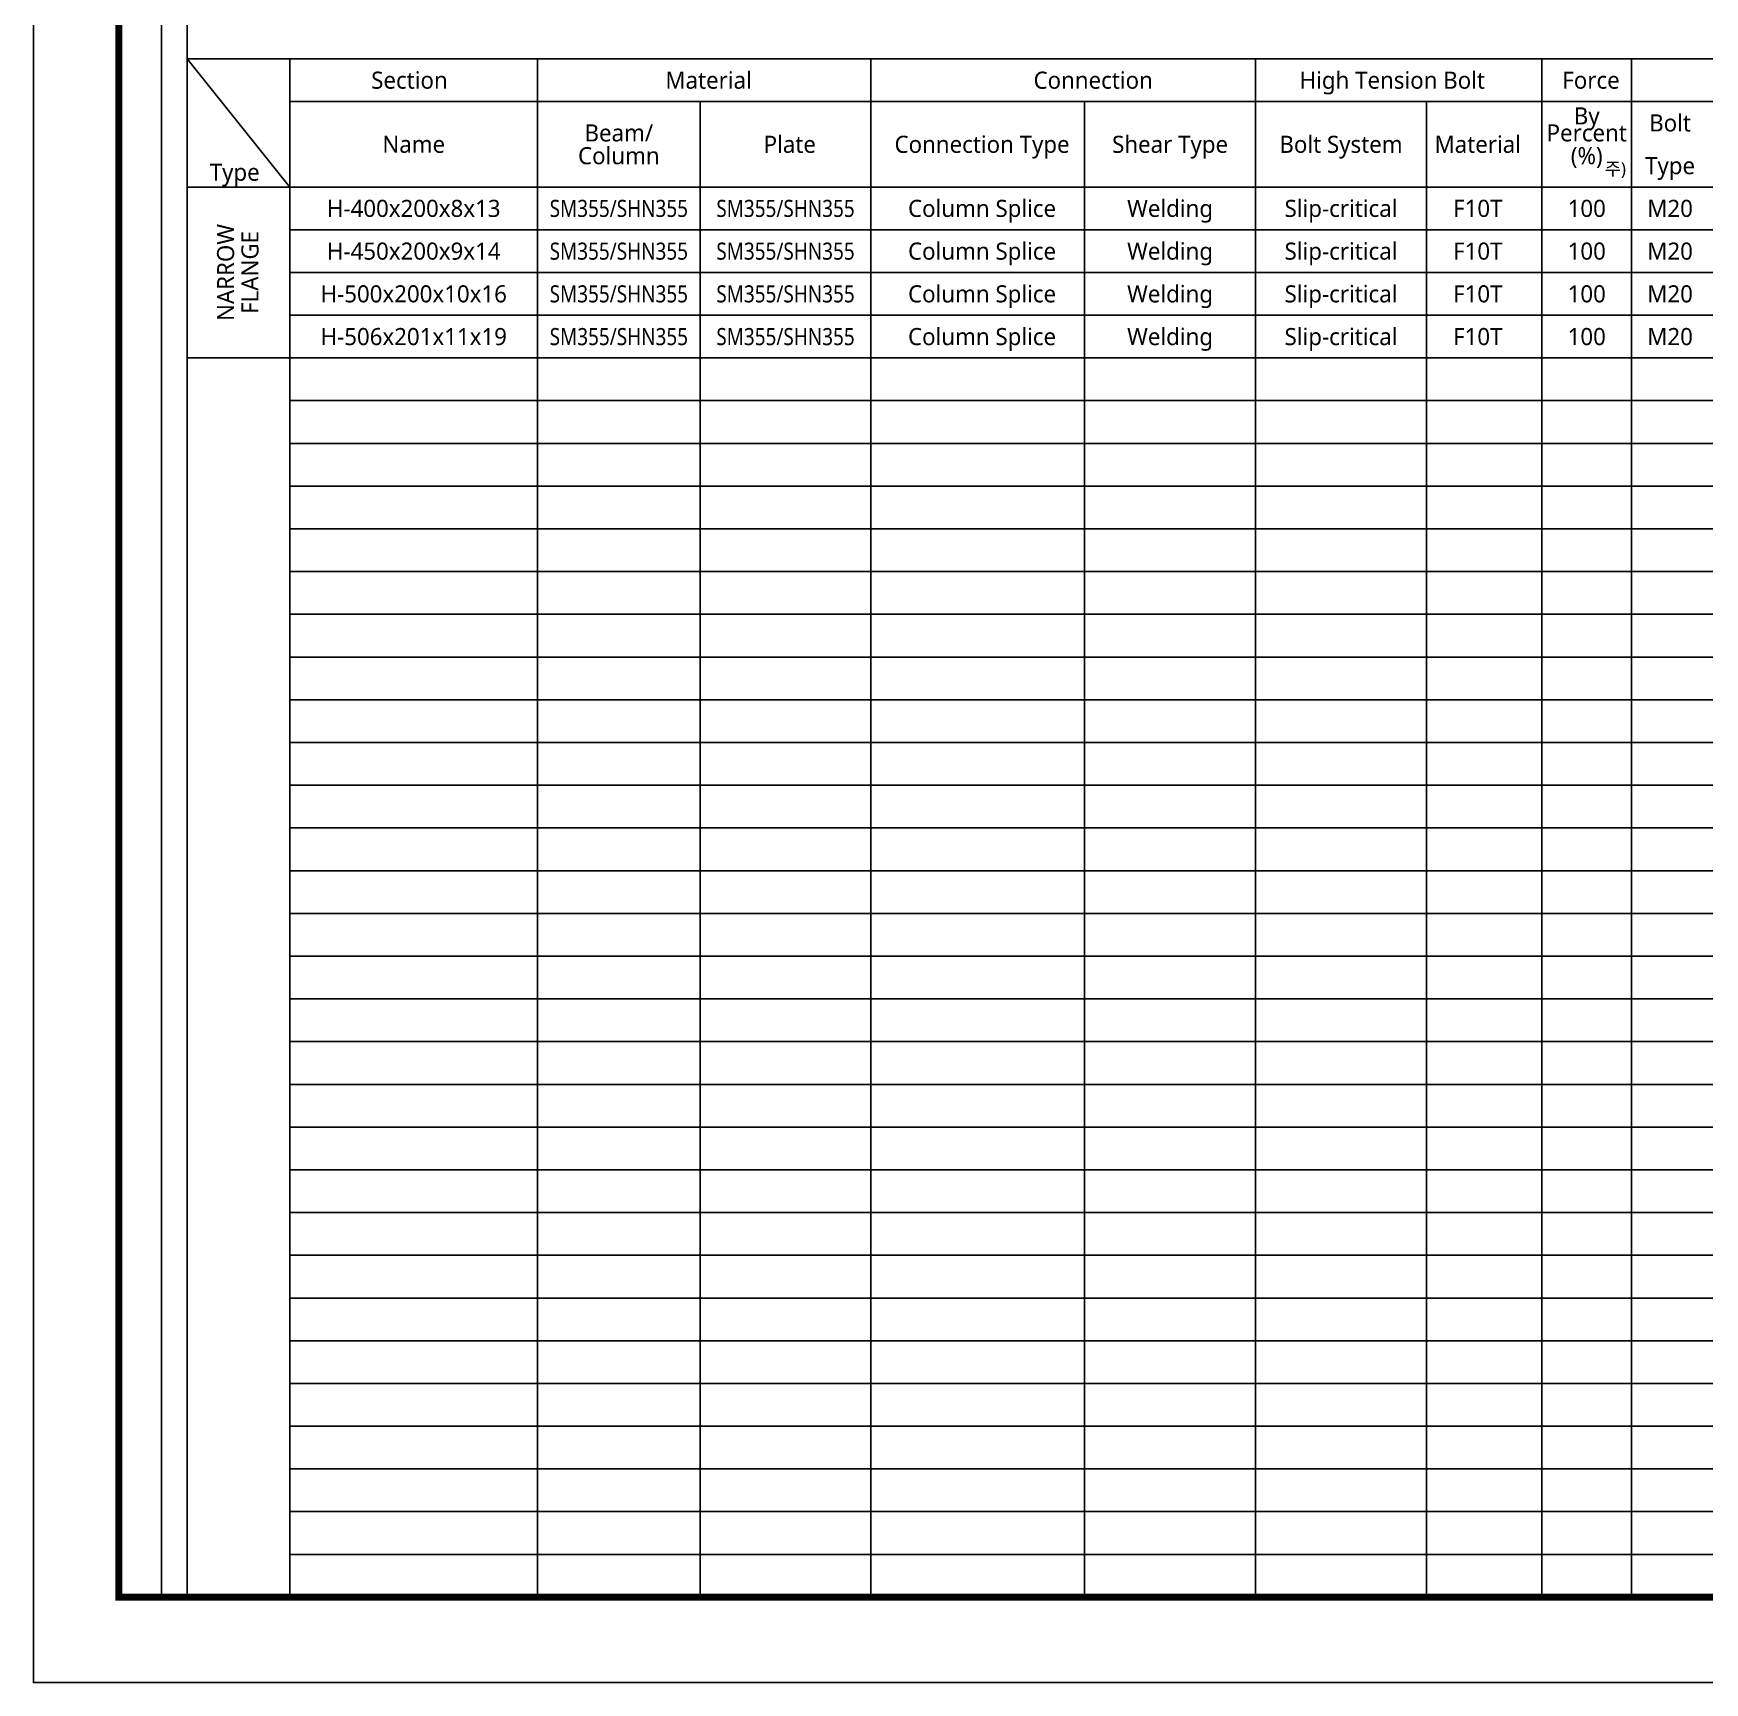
# Model space of a CAD drawing. Header units: millimetres. Extents: x 286090 to 357205, y -16350 to 13350.
# Drawn here: x 315205 to 334759, y -16350 to 2947 of the extents above; entities that cross this region are included whole.
import ezdxf
from ezdxf.enums import TextEntityAlignment as Align

# ---------------------------------------------------------------- set-up
doc = ezdxf.new("R2010")
doc.units = ezdxf.units.MM
doc.header["$LTSCALE"] = 100
doc.layers.add('DEFPOINT', color=144, linetype='Continuous', plot=False)
doc.layers.add('NOPLOT1', color=171, linetype='Continuous', plot=False)
for name, color, linetype in [('OMM-000-FORM', 7, 'Continuous'), ('OMM-020-NOTE', 7, 'Continuous'), ('OMM-030-DIM', 7, 'Continuous')]:
    doc.layers.add(name, color=color, linetype=linetype)
doc.styles.add('OMM', font='malgun.ttf')

# ---------------------------------------------------------------- blocks, each defined once
blk = doc.blocks.new('XR_FORM')
at = {"layer": 'DEFPOINT'}
blk.add_lwpolyline([(0, 297), (420, 297), (420, 0), (0, 0)], close=True, dxfattribs=at)
at = {"layer": 'OMM-000-FORM', "const_width": 0.8}
blk.add_lwpolyline([(410, 10), (10, 10), (10, 287), (410, 287)], close=True, dxfattribs=at)

msp = doc.modelspace()

# ---------------------------------------------------------------- linework, layer by layer
at = {"layer": 'NOPLOT1'}
for p, q in [((316704.7, 11149.9, -60), (316704.7, -15350.1, -60)), ((317004.7, 11149.9, -60), (317004.7, -15350.1, -60))]:
    msp.add_line(p, q, dxfattribs=at)
at = {"layer": 'OMM-030-DIM'}
for p, q in [((317004.7, 2649.8, -60), (351904.7, 2649.8, -60)), ((317004.7, 2649.8, -60), (317004.7, -15350.1, -60)), ((318204.7, 1149.8, -60), (317004.7, 2649.8, -60)), ((318204.7, 2649.8, -60), (318204.7, -15350.1, -60)), ((321104.7, 2649.8, -60), (321104.7, -15350.1, -60)), ((325004.7, 2649.5, -60), (325004.7, -15350.1, -60)), ((329504.7, 2649.5, -60), (329504.7, -15350.1, -60)), ((332854.7, 2649.8, -60), (332854.7, -15350.1, -60)), ((333904.7, 2649.8, -60), (333904.7, -15350.1, -60)), ((318204.7, 2149.8, -60), (351904.7, 2149.8, -60)), ((323004.7, 2149.5, -60), (323004.7, -15350.1, -60)), ((327504.7, 2149.5, -60), (327504.7, -15350.1, -60)), ((331504.7, 2149.8, -60), (331504.7, -15350.1, -60)), ((317004.7, 1149.8, -60), (351904.7, 1149.8, -60)), ((318204.7, 649.8, -60), (351904.7, 649.8, -60)), ((318204.7, 149.8, -60), (351904.7, 149.8, -60)), ((318204.7, -350.2, -60), (351904.7, -350.2, -60)), ((317004.7, -850.2, -60), (351904.7, -850.2, -60)), ((318204.7, -1350.2, -60), (351904.7, -1350.2, -60)), ((318204.7, -1850.2, -60), (351904.7, -1850.2, -60)), ((318204.7, -2350.1, -60), (351904.7, -2350.1, -60)), ((318204.7, -2350.2, -60), (351904.7, -2350.2, -60)), ((318204.7, -2850.2, -60), (351904.7, -2850.2, -60)), ((318204.7, -3350.2, -60), (351904.7, -3350.2, -60)), ((318204.7, -3850.2, -60), (351904.7, -3850.2, -60)), ((318204.7, -4350.2, -60), (351904.7, -4350.2, -60)), ((318204.7, -4850.2, -60), (351904.7, -4850.2, -60)), ((318204.7, -5350.2, -60), (351904.7, -5350.2, -60)), ((318204.7, -5850.2, -60), (351904.7, -5850.2, -60)), ((318204.7, -6350.2, -60), (351904.7, -6350.2, -60)), ((318204.7, -6850.2, -60), (351904.7, -6850.2, -60)), ((318204.7, -7350.2, -60), (351904.7, -7350.2, -60)), ((318204.7, -7850.2, -60), (351904.7, -7850.2, -60)), ((318204.7, -8350.2, -60), (351904.7, -8350.2, -60)), ((318204.7, -8850.2, -60), (351904.7, -8850.2, -60)), ((318204.7, -9350.2, -60), (351904.7, -9350.2, -60)), ((318204.7, -9850.2, -60), (351904.7, -9850.2, -60)), ((318204.7, -10350.2, -60), (351904.7, -10350.2, -60)), ((318204.7, -10850.2, -60), (351904.7, -10850.2, -60)), ((318204.7, -11350.2, -60), (351904.7, -11350.2, -60)), ((318204.7, -11850.2, -60), (351904.7, -11850.2, -60)), ((318204.7, -12350.2, -60), (351904.7, -12350.2, -60)), ((318204.7, -12850.2, -60), (351904.7, -12850.2, -60)), ((318204.7, -13350.2, -60), (351904.7, -13350.2, -60)), ((318204.7, -13850.2, -60), (351904.7, -13850.2, -60)), ((318204.7, -14350.1, -60), (351904.7, -14350.1, -60)), ((318204.7, -14850.1, -60), (351904.7, -14850.1, -60))]:
    msp.add_line(p, q, dxfattribs=at)

# ---------------------------------------------------------------- block references
at = {"layer": 'OMM-000-FORM', "xscale": 100.0000000000011, "yscale": 100.0000000000011, "zscale": 200.0000000000022}
msp.add_blockref('XR_FORM', (315204.7, -16350.1, -60), dxfattribs=at)

# ---------------------------------------------------------------- texts
at = {"layer": 'OMM-020-NOTE', "style": 'OMM'}
for s, rotation, p in [('Section', 360, (319604.7, 2399.8, -60)), ('Material', 360, (323104.7, 2399.6, -60)), ('Connection', 360, (327604.7, 2399.6, -60)), ('High Tension Bolt', 360, (331104.7, 2399.8, -60)), ('Force', 360, (333429.7, 2399.8, -60)), ('By', 360, (333379.7, 1981.9, -60)), ('Bolt', 360, (334354.7, 1899.8, -60)), ('Beam/', 360, (322054.7, 1782.9, -60)), ('Plate', 360, (324054.7, 1649.5, -60)), ('Shear Type', 360, (328504.7, 1649.5, -60)), ('Bolt System', 360, (330504.7, 1649.5, -60)), ('Material', 360, (332104.7, 1649.5, -60)), ('Percent', 360, (333379.7, 1783.3, -60)), ('Name', 360, (319654.7, 1649.8, -60)), ('Column', 360, (322054.7, 1516.1, -60)), ('Connection Type', 360, (326304.7, 1649.5, -60)), ('(%%%)', 360, (333379.7, 1516.5, -60)), ('Type', 360, (317559.9, 1323.1, -60)), ('Type', 360, (334354.7, 1399.6, -60)), ('H-400x200x8x13', 360, (319654.7, 899.7, -60)), ('Column Splice', 360, (326304.7, 899.5, -60)), ('Welding', 360, (328504.7, 899.5, -60)), ('Slip-critical', 360, (330504.7, 899.5, -60)), ('F10T', 360, (332104.7, 899.7, -60)), ('100', 360, (333379.7, 899.8, -60)), ('M20', 360, (334354.7, 899.7, -60)), ('NARROW', 90, (317453.5, 149.8, -60)), ('FLANGE', 90, (317738.1, 149.8, -60)), ('H-450x200x9x14', 360, (319654.7, 399.7, -60)), ('Column Splice', 360, (326304.7, 399.5, -60)), ('Welding', 360, (328504.7, 399.5, -60)), ('Slip-critical', 360, (330504.7, 399.5, -60)), ('F10T', 360, (332104.7, 399.7, -60)), ('100', 360, (333379.7, 399.8, -60)), ('M20', 360, (334354.7, 399.7, -60)), ('H-500x200x10x16', 360, (319654.7, -100.3, -60)), ('Column Splice', 360, (326304.7, -100.5, -60)), ('Welding', 360, (328504.7, -100.5, -60)), ('Slip-critical', 360, (330504.7, -100.5, -60)), ('F10T', 360, (332104.7, -100.3, -60)), ('100', 360, (333379.7, -100.2, -60)), ('M20', 360, (334354.7, -100.3, -60)), ('H-506x201x11x19', 360, (319654.7, -600.3, -60)), ('Column Splice', 360, (326304.7, -600.5, -60)), ('Welding', 360, (328504.7, -600.5, -60)), ('Slip-critical', 360, (330504.7, -600.5, -60)), ('F10T', 360, (332104.7, -600.3, -60)), ('100', 360, (333379.7, -600.2, -60)), ('M20', 360, (334354.7, -600.3, -60))]:
    msp.add_text(s, height=200, rotation=rotation, dxfattribs=at).set_placement(p, align=Align.MIDDLE_CENTER)
msp.add_text('주)', height=150, dxfattribs=at).set_placement((333591.9, 1363.4, 43.9), align=Align.MIDDLE_LEFT)
at = {"layer": 'OMM-020-NOTE', "style": 'OMM', "width": 0.85}
for p in [(322054.7, 899.5, -60), (324004.7, 899.5, -60), (322054.7, 399.5, -60), (324004.7, 399.5, -60), (322054.7, -100.5, -60), (324004.7, -100.5, -60), (322054.7, -600.5, -60), (324004.7, -600.5, -60)]:
    msp.add_text('SM355/SHN355', height=200, rotation=360, dxfattribs=at).set_placement(p, align=Align.MIDDLE_CENTER)

doc.saveas('drawing.dxf')
